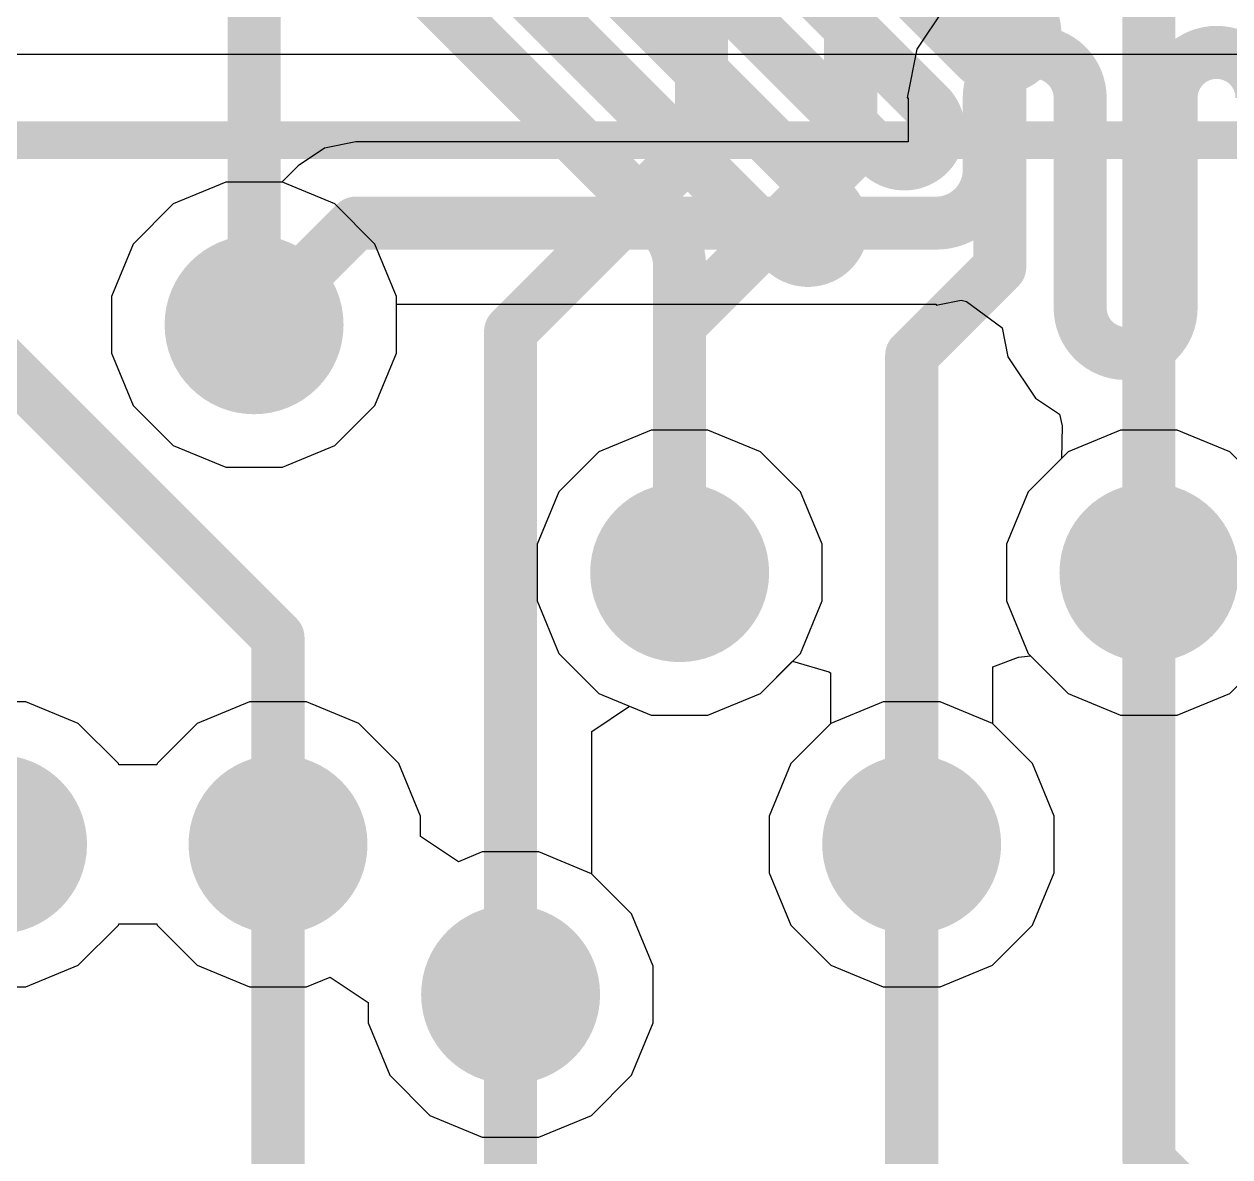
# Model space of a CAD drawing. Header units: inches. Extents: x -3 to 128, y -12 to 41.
# Drawn here: x 74.459 to 78.501, y 27.56 to 31.357 of the extents above; entities that cross this region are included whole.
import ezdxf

# ---------------------------------------------------------------- set-up
doc = ezdxf.new("R2010")
doc.units = ezdxf.units.IN
for name, color, linetype in [('Bottom Layer', 5, 'Continuous'), ('Layer 1', 16, 'Continuous'), ('Layer 2', 76, 'Continuous'), ('Top Layer', 1, 'Continuous'), ('Top Overlay', 2, 'Continuous'), ('Via Holes', 16, 'Continuous')]:
    doc.layers.add(name, color=color, linetype=linetype)

msp = doc.modelspace()

# ---------------------------------------------------------------- hatches: boundary and pattern name
at = {"layer": 'Bottom Layer'}
h = msp.add_hatch(color=5, dxfattribs=at)
edge = h.paths.add_edge_path()
edge.add_arc((75.23003242, 30.34941352), 0.2999994, 0, 360)
h = msp.add_hatch(color=5, dxfattribs=at)
edge = h.paths.add_edge_path()
edge.add_arc((76.65672502, 29.51861762), 0.2999994, 0, 360)
h = msp.add_hatch(color=5, dxfattribs=at)
edge = h.paths.add_edge_path()
edge.add_arc((78.23002641999999, 29.51861762), 0.2999994, 0, 360)
h = msp.add_hatch(color=5, dxfattribs=at)
edge = h.paths.add_edge_path()
edge.add_arc((74.37003922, 28.60768726), 0.2999994, 0, 360)
h = msp.add_hatch(color=5, dxfattribs=at)
edge = h.paths.add_edge_path()
edge.add_arc((75.31029641999999, 28.60768726), 0.2999994, 0, 360)
h = msp.add_hatch(color=5, dxfattribs=at)
edge = h.paths.add_edge_path()
edge.add_arc((77.43452382, 28.60768726), 0.2999994, 0, 360)
h = msp.add_hatch(color=5, dxfattribs=at)
edge = h.paths.add_edge_path()
edge.add_arc((76.09002561999999, 28.10434054), 0.2999994, 0, 360)
at = {"layer": 'Layer 1'}
h = msp.add_hatch(color=16, dxfattribs=at)
edge = h.paths.add_edge_path()
edge.add_arc((75.23003242, 30.34941352), 0.2999994, 0, 360)
h = msp.add_hatch(color=16, dxfattribs=at)
edge = h.paths.add_edge_path()
edge.add_arc((76.65672502, 29.51861762), 0.2999994, 0, 360)
h = msp.add_hatch(color=16, dxfattribs=at)
edge = h.paths.add_edge_path()
edge.add_arc((78.23002641999999, 29.51861762), 0.2999994, 0, 360)
h = msp.add_hatch(color=16, dxfattribs=at)
edge = h.paths.add_edge_path()
edge.add_arc((74.37003922, 28.60768726), 0.2999994, 0, 360)
h = msp.add_hatch(color=16, dxfattribs=at)
edge = h.paths.add_edge_path()
edge.add_arc((75.31029641999999, 28.60768726), 0.2999994, 0, 360)
h = msp.add_hatch(color=16, dxfattribs=at)
edge = h.paths.add_edge_path()
edge.add_arc((77.43452382, 28.60768726), 0.2999994, 0, 360)
h = msp.add_hatch(color=16, dxfattribs=at)
edge = h.paths.add_edge_path()
edge.add_arc((76.09002561999999, 28.10434054), 0.2999994, 0, 360)
at = {"layer": 'Layer 2'}
h = msp.add_hatch(color=76, dxfattribs=at)
edge = h.paths.add_edge_path()
edge.add_arc((75.23003242, 30.34941352), 0.2999994, 0, 360)
h = msp.add_hatch(color=76, dxfattribs=at)
edge = h.paths.add_edge_path()
edge.add_arc((76.65672502, 29.51861762), 0.2999994, 0, 360)
h = msp.add_hatch(color=76, dxfattribs=at)
edge = h.paths.add_edge_path()
edge.add_arc((78.23002641999999, 29.51861762), 0.2999994, 0, 360)
h = msp.add_hatch(color=76, dxfattribs=at)
edge = h.paths.add_edge_path()
edge.add_arc((74.37003922, 28.60768726), 0.2999994, 0, 360)
h = msp.add_hatch(color=76, dxfattribs=at)
edge = h.paths.add_edge_path()
edge.add_arc((75.31029641999999, 28.60768726), 0.2999994, 0, 360)
h = msp.add_hatch(color=76, dxfattribs=at)
edge = h.paths.add_edge_path()
edge.add_arc((77.43452382, 28.60768726), 0.2999994, 0, 360)
h = msp.add_hatch(color=76, dxfattribs=at)
edge = h.paths.add_edge_path()
edge.add_arc((76.09002561999999, 28.10434054), 0.2999994, 0, 360)
at = {"layer": 'Top Layer'}
h = msp.add_hatch(color=1, dxfattribs=at)
edge = h.paths.add_edge_path()
edge.add_arc((75.23003242, 30.34941352), 0.2999994, 0, 360)
h = msp.add_hatch(color=1, dxfattribs=at)
edge = h.paths.add_edge_path()
edge.add_arc((76.65672502, 29.51861762), 0.2999994, 0, 360)
h = msp.add_hatch(color=1, dxfattribs=at)
edge = h.paths.add_edge_path()
edge.add_arc((78.23002641999999, 29.51861762), 0.2999994, 0, 360)
h = msp.add_hatch(color=1, dxfattribs=at)
edge = h.paths.add_edge_path()
edge.add_arc((74.37003922, 28.60768726), 0.2999994, 0, 360)
h = msp.add_hatch(color=1, dxfattribs=at)
edge = h.paths.add_edge_path()
edge.add_arc((75.31029641999999, 28.60768726), 0.2999994, 0, 360)
h = msp.add_hatch(color=1, dxfattribs=at)
edge = h.paths.add_edge_path()
edge.add_arc((77.43452382, 28.60768726), 0.2999994, 0, 360)
h = msp.add_hatch(color=1, dxfattribs=at)
edge = h.paths.add_edge_path()
edge.add_arc((76.09002561999999, 28.10434054), 0.2999994, 0, 360)
at = {"layer": 'Via Holes'}
h = msp.add_hatch(color=7, dxfattribs=at)
edge = h.paths.add_edge_path()
edge.add_arc((75.23003242, 30.34941352), 0.1499997, 0, 360)
h = msp.add_hatch(color=7, dxfattribs=at)
edge = h.paths.add_edge_path()
edge.add_arc((76.65672502, 29.51861762), 0.1499997, 0, 360)
h = msp.add_hatch(color=7, dxfattribs=at)
edge = h.paths.add_edge_path()
edge.add_arc((78.23002641999999, 29.51861762), 0.1499997, 0, 360)
h = msp.add_hatch(color=7, dxfattribs=at)
edge = h.paths.add_edge_path()
edge.add_arc((74.37003922, 28.60768726), 0.1499997, 0, 360)
h = msp.add_hatch(color=7, dxfattribs=at)
edge = h.paths.add_edge_path()
edge.add_arc((75.31029641999999, 28.60768726), 0.1499997, 0, 360)
h = msp.add_hatch(color=7, dxfattribs=at)
edge = h.paths.add_edge_path()
edge.add_arc((77.43452382, 28.60768726), 0.1499997, 0, 360)
h = msp.add_hatch(color=7, dxfattribs=at)
edge = h.paths.add_edge_path()
edge.add_arc((76.09002561999999, 28.10434054), 0.1499997, 0, 360)

# ---------------------------------------------------------------- linework, layer by layer
at = {"layer": 'Bottom Layer'}
for p, q in [((77.54487157999999, 31.41211904), (77.45224286, 31.27348838)), ((77.45224286, 31.27348838), (77.41971562, 31.10996318)), ((77.41971562, 31.10996318), (77.42270266, 31.10996318)), ((77.42270266, 31.10996318), (77.42270266, 30.96201326)), ((75.46664612, 30.9413148), (75.37842683999999, 30.88236902)), ((75.57070738, 30.96201326), (75.46664612, 30.9413148)), ((77.42270266, 30.96201326), (75.57070738, 30.96201326)), ((75.37842683999999, 30.88236902), (75.32327074, 30.82721292)), ((75.13499324, 30.82721292), (74.95938018, 30.7544724)), ((75.32327074, 30.82721292), (75.13499324, 30.82721292)), ((74.95938018, 30.7544724), (74.82497353999999, 30.62006576)), ((74.82497353999999, 30.62006576), (74.75223302, 30.4444527)), ((74.75223302, 30.4444527), (74.75223302, 30.25437434)), ((75.70783182, 30.25437434), (75.70783182, 30.4181637)), ((75.70783182, 30.4181637), (77.51682744, 30.4181637)), ((77.51682744, 30.41468136), (77.60050011999999, 30.43132598)), ((77.51682744, 30.4181637), (77.51682744, 30.41468136)), ((77.60050011999999, 30.43132598), (77.61794483999999, 30.42776744)), ((77.61794483999999, 30.42776744), (77.73735278, 30.33986312)), ((77.73735278, 30.33986312), (77.7377287, 30.33898936)), ((77.7377287, 30.33898936), (77.75704286, 30.24189532)), ((74.75223302, 30.25437434), (74.82497353999999, 30.07876128)), ((75.6350913, 30.07876128), (75.70783182, 30.25437434)), ((77.75704286, 30.24189532), (77.84967157999999, 30.10326466)), ((74.82497353999999, 30.07876128), (74.95938018, 29.94435464)), ((75.50068465999999, 29.94435464), (75.6350913, 30.07876128)), ((77.84967157999999, 30.10326466), (77.93057058, 30.04921092)), ((77.93057058, 30.04921092), (77.93947836, 30.01038194)), ((76.56168584, 29.99641702), (76.38607277999999, 29.9236765)), ((76.7517642, 29.99641702), (76.56168584, 29.99641702)), ((76.92737726, 29.9236765), (76.7517642, 29.99641702)), ((77.93947836, 30.01038194), (77.93692057999999, 29.9012229)), ((74.95938018, 29.94435464), (75.13499324, 29.87161412)), ((75.3250716, 29.87161412), (75.50068465999999, 29.94435464)), ((76.38607277999999, 29.9236765), (76.25166614, 29.78926986)), ((77.0617839, 29.78926986), (76.92737726, 29.9236765)), ((75.13499324, 29.87161412), (75.3250716, 29.87161412)), ((77.93692057999999, 29.9012229), (77.82496753999999, 29.78926986)), ((76.25166614, 29.78926986), (76.17892561999999, 29.6136568)), ((77.13452442, 29.6136568), (77.0617839, 29.78926986)), ((77.82496753999999, 29.78926986), (77.75222701999999, 29.6136568)), ((76.17892561999999, 29.6136568), (76.17892561999999, 29.42357844)), ((77.13452442, 29.42357844), (77.13452442, 29.6136568)), ((77.75222701999999, 29.6136568), (77.75222701999999, 29.42357844)), ((76.17892561999999, 29.42357844), (76.25166614, 29.24796538)), ((77.0617839, 29.24796538), (77.13452442, 29.42357844)), ((77.75222701999999, 29.42357844), (77.82496753999999, 29.24796538)), ((76.25166614, 29.24796538), (76.38607277999999, 29.11355873999999)), ((76.92737726, 29.11355873999999), (77.0617839, 29.24796538)), ((77.82496753999999, 29.24796538), (77.95937418, 29.11355873999999)), ((78.50067865999999, 29.11355873999999), (78.6350853, 29.24796538)), ((76.38607277999999, 29.11355873999999), (76.56168584, 29.04081822)), ((76.7517642, 29.04081822), (76.92737726, 29.11355873999999)), ((77.95937418, 29.11355873999999), (78.13498723999999, 29.04081822)), ((78.3250656, 29.04081822), (78.50067865999999, 29.11355873999999)), ((74.4650784, 29.08548666), (74.27500004, 29.08548666)), ((74.64069146, 29.01274614), (74.4650784, 29.08548666)), ((75.21525724, 29.08548666), (75.03964418, 29.01274614)), ((75.40533559999999, 29.08548666), (75.21525724, 29.08548666)), ((75.58094866, 29.01274614), (75.40533559999999, 29.08548666)), ((77.33948464, 29.08548666), (77.16387158, 29.01274614)), ((77.529563, 29.08548666), (77.33948464, 29.08548666)), ((77.70517606, 29.01274614), (77.529563, 29.08548666)), ((76.56168584, 29.04081822), (76.7517642, 29.04081822)), ((78.13498723999999, 29.04081822), (78.3250656, 29.04081822)), ((74.7750981, 28.8783395), (74.64069146, 29.01274614)), ((75.03964418, 29.01274614), (74.90523754, 28.8783395)), ((75.7153553, 28.8783395), (75.58094866, 29.01274614)), ((77.16387158, 29.01274614), (77.02946494, 28.8783395)), ((77.8395827, 28.8783395), (77.70517606, 29.01274614)), ((74.77666782, 28.87455236), (74.7750981, 28.8783395)), ((74.90366782, 28.87455236), (74.77666782, 28.87455236)), ((74.90523754, 28.8783395), (74.90366782, 28.87455236)), ((75.78809582, 28.70272644), (75.7153553, 28.8783395)), ((77.02946494, 28.8783395), (76.95672442, 28.70272644)), ((77.91232321999999, 28.70272644), (77.8395827, 28.8783395)), ((75.78809582, 28.63391022), (75.78809582, 28.70272644)), ((76.95672442, 28.70272644), (76.95672442, 28.51264808)), ((77.91232321999999, 28.51264808), (77.91232321999999, 28.70272644)), ((75.91509836, 28.54904882), (75.78809582, 28.63391022)), ((75.99498643999999, 28.58213994), (75.91509836, 28.54904882)), ((76.18506479999999, 28.58213994), (75.99498643999999, 28.58213994)), ((76.36067786, 28.50939942), (76.18506479999999, 28.58213994)), ((76.49508449999999, 28.37499278), (76.36067786, 28.50939942)), ((76.95672442, 28.51264808), (77.02946494, 28.33703502)), ((77.8395827, 28.33703502), (77.91232321999999, 28.51264808)), ((74.64069146, 28.20262838), (74.7750981, 28.33703502)), ((74.7750981, 28.33703502), (74.77666782, 28.34082216)), ((74.77666782, 28.34082216), (74.90366782, 28.34082216)), ((74.90366782, 28.34082216), (74.90523754, 28.33703502)), ((74.90523754, 28.33703502), (75.03964418, 28.20262838)), ((76.56782501999999, 28.19937972), (76.49508449999999, 28.37499278)), ((77.02946494, 28.33703502), (77.16387158, 28.20262838)), ((77.70517606, 28.20262838), (77.8395827, 28.33703502)), ((74.4650784, 28.12988786), (74.64069146, 28.20262838)), ((75.03964418, 28.20262838), (75.21525724, 28.12988786)), ((76.56782501999999, 28.00930136), (76.56782501999999, 28.19937972)), ((77.16387158, 28.20262838), (77.33948464, 28.12988786)), ((77.529563, 28.12988786), (77.70517606, 28.20262838)), ((75.40533559999999, 28.12988786), (75.48522367999999, 28.16297898)), ((75.48522367999999, 28.16297898), (75.61222622, 28.07811758)), ((74.27500004, 28.12988786), (74.4650784, 28.12988786)), ((75.21525724, 28.12988786), (75.40533559999999, 28.12988786)), ((77.33948464, 28.12988786), (77.529563, 28.12988786)), ((75.61222622, 28.07811758), (75.61222622, 28.00930136)), ((75.61222622, 28.00930136), (75.68496674000001, 27.8336883)), ((76.49508449999999, 27.8336883), (76.56782501999999, 28.00930136)), ((75.68496674000001, 27.8336883), (75.81937337999999, 27.69928166)), ((76.36067786, 27.69928166), (76.49508449999999, 27.8336883)), ((75.81937337999999, 27.69928166), (75.99498643999999, 27.62654114)), ((76.18506479999999, 27.62654114), (76.36067786, 27.69928166)), ((75.99498643999999, 27.62654114), (76.18506479999999, 27.62654114))]:
    msp.add_line(p, q, dxfattribs=at)
for points in [[(77.69462743999999, 31.10996318, 0.1778, 0.1778, -0.9999999999999999), (77.99942743999999, 31.10996318, 0.1778, 0.1778, 0)], [(78.30422743999999, 31.10996318, 0.1778, 0.1778, -0.9999999999999999), (78.60902743999999, 31.10996318, 0.1778, 0.1778, 0)], [(77.69462743999999, 30.86788848, 0.1778, 0.1778, 0), (77.69462743999999, 31.10996318, 0.1778, 0.1778, 0)], [(77.99942743999999, 30.40542052, 0.1778, 0.1778, 0), (77.99942743999999, 31.10996318, 0.1778, 0.1778, 0)], [(78.30422743999999, 30.40542052, 0.1778, 0.1778, 0), (78.30422743999999, 31.10996318, 0.1778, 0.1778, 0)], [(77.69462743999999, 30.86788848, 0.1778, 0.1778, -0.4142135623730951), (77.51682744, 30.69008848, 0.1778, 0.1778, 0)], [(75.23003242, 30.34941352, 0.1778, 0.1778, 0), (75.57070738, 30.69008848, 0.1778, 0.1778, 0)], [(75.57070738, 30.69008848, 0.1778, 0.1778, 0), (77.42791473999999, 30.69008848, 0.1778, 0.1778, 0)], [(77.42791473999999, 30.69008848, 0.1778, 0.1778, 0), (77.51682744, 30.69008848, 0.1778, 0.1778, 0)], [(78.30422743999999, 30.40542052, 0.1778, 0.1778, -0.9999999999999999), (77.99942743999999, 30.40542052, 0.1778, 0.1778, 0)]]:
    msp.add_lwpolyline(points, format="xyseb", dxfattribs=at)
for points in [[(77.65017744, 31.10996318, 0.08889999999999999, 0.08889999999999999, 1), (77.73907743999999, 31.10996318, 0.08889999999999999, 0.08889999999999999, 1)], [(77.65017744, 31.10996318, 0.08889999999999999, 0.08889999999999999, 1), (77.73907743999999, 31.10996318, 0.08889999999999999, 0.08889999999999999, 1)], [(77.95497744, 31.10996318, 0.08889999999999999, 0.08889999999999999, 1), (78.04387743999999, 31.10996318, 0.08889999999999999, 0.08889999999999999, 1)], [(77.95497744, 31.10996318, 0.08889999999999999, 0.08889999999999999, 1), (78.04387743999999, 31.10996318, 0.08889999999999999, 0.08889999999999999, 1)], [(78.25977744, 31.10996318, 0.08889999999999999, 0.08889999999999999, 1), (78.34867743999999, 31.10996318, 0.08889999999999999, 0.08889999999999999, 1)], [(78.25977744, 31.10996318, 0.08889999999999999, 0.08889999999999999, 1), (78.34867743999999, 31.10996318, 0.08889999999999999, 0.08889999999999999, 1)], [(77.65017744, 30.86788848, 0.08889999999999999, 0.08889999999999999, 1), (77.73907743999999, 30.86788848, 0.08889999999999999, 0.08889999999999999, 1)], [(77.65017744, 30.86788848, 0.08889999999999999, 0.08889999999999999, 1), (77.73907743999999, 30.86788848, 0.08889999999999999, 0.08889999999999999, 1)], [(75.52625738, 30.69008848, 0.08889999999999999, 0.08889999999999999, 1), (75.61515738, 30.69008848, 0.08889999999999999, 0.08889999999999999, 1)], [(75.52625738, 30.69008848, 0.08889999999999999, 0.08889999999999999, 1), (75.61515738, 30.69008848, 0.08889999999999999, 0.08889999999999999, 1)], [(77.38346474, 30.69008848, 0.08889999999999999, 0.08889999999999999, 1), (77.47236473999999, 30.69008848, 0.08889999999999999, 0.08889999999999999, 1)], [(77.38346474, 30.69008848, 0.08889999999999999, 0.08889999999999999, 1), (77.47236473999999, 30.69008848, 0.08889999999999999, 0.08889999999999999, 1)], [(77.47237743999999, 30.69008848, 0.08889999999999999, 0.08889999999999999, 1), (77.56127744, 30.69008848, 0.08889999999999999, 0.08889999999999999, 1)], [(77.47237743999999, 30.69008848, 0.08889999999999999, 0.08889999999999999, 1), (77.56127744, 30.69008848, 0.08889999999999999, 0.08889999999999999, 1)], [(77.95497744, 30.40542052, 0.08889999999999999, 0.08889999999999999, 1), (78.04387743999999, 30.40542052, 0.08889999999999999, 0.08889999999999999, 1)], [(77.95497744, 30.40542052, 0.08889999999999999, 0.08889999999999999, 1), (78.04387743999999, 30.40542052, 0.08889999999999999, 0.08889999999999999, 1)], [(78.25977744, 30.40542052, 0.08889999999999999, 0.08889999999999999, 1), (78.34867743999999, 30.40542052, 0.08889999999999999, 0.08889999999999999, 1)], [(78.25977744, 30.40542052, 0.08889999999999999, 0.08889999999999999, 1), (78.34867743999999, 30.40542052, 0.08889999999999999, 0.08889999999999999, 1)], [(75.18558242, 30.34941352, 0.08889999999999999, 0.08889999999999999, 1), (75.27448242, 30.34941352, 0.08889999999999999, 0.08889999999999999, 1)]]:
    msp.add_lwpolyline(points, format="xyseb", close=True, dxfattribs=at)
at = {"layer": 'Layer 1'}
for points in [[(76.78629803999999, 32.4348348, 0.1778, 0.1778, 0), (77.81428176, 31.40685108, 0.1778, 0.1778, 0)], [(76.62465243999999, 32.2731892, 0.1778, 0.1778, 0), (77.65263616, 31.24520548, 0.1778, 0.1778, 0)], [(76.46300938, 32.11154613999999, 0.1778, 0.1778, 0), (77.4909931, 31.08356242, 0.1778, 0.1778, 0)], [(76.30136378, 31.94990054, 0.1778, 0.1778, 0), (77.3293475, 30.92191682, 0.1778, 0.1778, 0)], [(76.13972072, 31.78825494, 0.1778, 0.1778, 0), (77.16770444, 30.76027122, 0.1778, 0.1778, 0)], [(75.97807766, 31.62661188, 0.1778, 0.1778, 0), (77.00606137999999, 30.59862816, 0.1778, 0.1778, 0)], [(75.81643206, 31.46496628, 0.1778, 0.1778, 0), (76.59998142, 30.68141438, 0.1778, 0.1778, 0)], [(77.81427921999999, 31.40684854, 0.1778, 0.1778, 0), (77.81428176, 31.40685108, 0.1778, 0.1778, 0)], [(77.81428176, 31.40685108, 0.1778, 0.1778, -0.4142135623730951), (77.81428176, 31.24520548, 0.1778, 0.1778, 0)], [(77.65263361999999, 31.24520294, 0.1778, 0.1778, 0), (77.65263616, 31.24520548, 0.1778, 0.1778, 0)], [(77.81428176, 31.24520548, 0.1778, 0.1778, -0.414222767092514), (77.65263361999999, 31.24520294, 0.1778, 0.1778, 0)], [(77.49099056, 31.08355988, 0.1778, 0.1778, 0), (77.4909931, 31.08356242, 0.1778, 0.1778, 0)], [(77.4909931, 31.08356242, 0.1778, 0.1778, -0.4142135623730951), (77.4909931, 30.92191682, 0.1778, 0.1778, 0)], [(77.32934496, 30.92191428, 0.1778, 0.1778, 0), (77.3293475, 30.92191682, 0.1778, 0.1778, 0)], [(77.4909931, 30.92191682, 0.1778, 0.1778, -0.414222767092514), (77.32934496, 30.92191428, 0.1778, 0.1778, 0)], [(77.1677019, 30.76026868, 0.1778, 0.1778, 0), (77.16770444, 30.76027122, 0.1778, 0.1778, 0)], [(77.16770444, 30.76027122, 0.1778, 0.1778, -0.4142135623730951), (77.16770444, 30.59862562, 0.1778, 0.1778, 0)], [(76.59998395999999, 30.68141438, 0.1778, 0.1778, -0.1981445562472524), (76.65672502, 30.54385306, 0.1778, 0.1778, 0)], [(77.00605884, 30.59862562, 0.1778, 0.1778, 0), (77.00606137999999, 30.59862816, 0.1778, 0.1778, 0)], [(77.16770697999999, 30.59862816, 0.1778, 0.1778, -0.414222767092514), (77.00605884, 30.59862562, 0.1778, 0.1778, 0)], [(77.16770444, 30.59862562, 0.1778, 0.1778, 0), (77.16770697999999, 30.59862816, 0.1778, 0.1778, 0)], [(76.65672502, 30.4181129, 0.1778, 0.1778, 0), (76.65672502, 30.54385306, 0.1778, 0.1778, 0)], [(76.65672502, 29.51861762, 0.1778, 0.1778, 0), (76.65672502, 30.4181129, 0.1778, 0.1778, 0)], [(78.23002641999999, 27.54681308, 0.1778, 0.1778, 0), (78.23002641999999, 29.51861762, 0.1778, 0.1778, 0)], [(75.31029641999999, 25.38076458, 0.1778, 0.1778, 0), (75.31029641999999, 28.60768726, 0.1778, 0.1778, 0)], [(77.43452382, 26.61511314, 0.1778, 0.1778, 0), (77.43452382, 28.60768726, 0.1778, 0.1778, 0)], [(76.09002561999999, 25.89065434, 0.1778, 0.1778, 0), (76.09002561999999, 28.10434054, 0.1778, 0.1778, 0)], [(78.23002641999999, 27.54681308, 0.1778, 0.1778, 0), (78.7440386, 27.0328009, 0.1778, 0.1778, 0)]]:
    msp.add_lwpolyline(points, format="xyseb", dxfattribs=at)
for points in [[(77.76982921999999, 31.40684854, 0.08889999999999999, 0.08889999999999999, 1), (77.85872922, 31.40684854, 0.08889999999999999, 0.08889999999999999, 1)], [(77.76983176, 31.40685108, 0.08889999999999999, 0.08889999999999999, 1), (77.85873176, 31.40685108, 0.08889999999999999, 0.08889999999999999, 1)], [(77.76983176, 31.40685108, 0.08889999999999999, 0.08889999999999999, 1), (77.85873176, 31.40685108, 0.08889999999999999, 0.08889999999999999, 1)], [(77.76983176, 31.40685108, 0.08889999999999999, 0.08889999999999999, 1), (77.85873176, 31.40685108, 0.08889999999999999, 0.08889999999999999, 1)], [(77.60818361999999, 31.24520294, 0.08889999999999999, 0.08889999999999999, 1), (77.69708362, 31.24520294, 0.08889999999999999, 0.08889999999999999, 1)], [(77.60818361999999, 31.24520294, 0.08889999999999999, 0.08889999999999999, 1), (77.69708362, 31.24520294, 0.08889999999999999, 0.08889999999999999, 1)], [(77.60818616, 31.24520548, 0.08889999999999999, 0.08889999999999999, 1), (77.69708616, 31.24520548, 0.08889999999999999, 0.08889999999999999, 1)], [(77.60818616, 31.24520548, 0.08889999999999999, 0.08889999999999999, 1), (77.69708616, 31.24520548, 0.08889999999999999, 0.08889999999999999, 1)], [(77.76983176, 31.24520548, 0.08889999999999999, 0.08889999999999999, 1), (77.85873176, 31.24520548, 0.08889999999999999, 0.08889999999999999, 1)], [(77.76983176, 31.24520548, 0.08889999999999999, 0.08889999999999999, 1), (77.85873176, 31.24520548, 0.08889999999999999, 0.08889999999999999, 1)], [(77.44654056, 31.08355988, 0.08889999999999999, 0.08889999999999999, 1), (77.53544056, 31.08355988, 0.08889999999999999, 0.08889999999999999, 1)], [(77.4465431, 31.08356242, 0.08889999999999999, 0.08889999999999999, 1), (77.5354431, 31.08356242, 0.08889999999999999, 0.08889999999999999, 1)], [(77.4465431, 31.08356242, 0.08889999999999999, 0.08889999999999999, 1), (77.5354431, 31.08356242, 0.08889999999999999, 0.08889999999999999, 1)], [(77.4465431, 31.08356242, 0.08889999999999999, 0.08889999999999999, 1), (77.5354431, 31.08356242, 0.08889999999999999, 0.08889999999999999, 1)], [(77.28489496, 30.92191428, 0.08889999999999999, 0.08889999999999999, 1), (77.37379496, 30.92191428, 0.08889999999999999, 0.08889999999999999, 1)], [(77.28489496, 30.92191428, 0.08889999999999999, 0.08889999999999999, 1), (77.37379496, 30.92191428, 0.08889999999999999, 0.08889999999999999, 1)], [(77.2848975, 30.92191682, 0.08889999999999999, 0.08889999999999999, 1), (77.3737975, 30.92191682, 0.08889999999999999, 0.08889999999999999, 1)], [(77.2848975, 30.92191682, 0.08889999999999999, 0.08889999999999999, 1), (77.3737975, 30.92191682, 0.08889999999999999, 0.08889999999999999, 1)], [(77.4465431, 30.92191682, 0.08889999999999999, 0.08889999999999999, 1), (77.5354431, 30.92191682, 0.08889999999999999, 0.08889999999999999, 1)], [(77.4465431, 30.92191682, 0.08889999999999999, 0.08889999999999999, 1), (77.5354431, 30.92191682, 0.08889999999999999, 0.08889999999999999, 1)], [(77.1232519, 30.76026868, 0.08889999999999999, 0.08889999999999999, 1), (77.2121519, 30.76026868, 0.08889999999999999, 0.08889999999999999, 1)], [(77.12325444, 30.76027122, 0.08889999999999999, 0.08889999999999999, 1), (77.21215443999999, 30.76027122, 0.08889999999999999, 0.08889999999999999, 1)], [(77.12325444, 30.76027122, 0.08889999999999999, 0.08889999999999999, 1), (77.21215443999999, 30.76027122, 0.08889999999999999, 0.08889999999999999, 1)], [(77.12325444, 30.76027122, 0.08889999999999999, 0.08889999999999999, 1), (77.21215443999999, 30.76027122, 0.08889999999999999, 0.08889999999999999, 1)], [(76.55553142, 30.68141438, 0.08889999999999999, 0.08889999999999999, 1), (76.64443142, 30.68141438, 0.08889999999999999, 0.08889999999999999, 1)], [(76.55553395999999, 30.68141438, 0.08889999999999999, 0.08889999999999999, 1), (76.64443395999999, 30.68141438, 0.08889999999999999, 0.08889999999999999, 1)], [(76.96160884, 30.59862562, 0.08889999999999999, 0.08889999999999999, 1), (77.05050883999999, 30.59862562, 0.08889999999999999, 0.08889999999999999, 1)], [(76.96160884, 30.59862562, 0.08889999999999999, 0.08889999999999999, 1), (77.05050883999999, 30.59862562, 0.08889999999999999, 0.08889999999999999, 1)], [(76.96161138, 30.59862816, 0.08889999999999999, 0.08889999999999999, 1), (77.05051137999999, 30.59862816, 0.08889999999999999, 0.08889999999999999, 1)], [(76.96161138, 30.59862816, 0.08889999999999999, 0.08889999999999999, 1), (77.05051137999999, 30.59862816, 0.08889999999999999, 0.08889999999999999, 1)], [(77.12325444, 30.59862562, 0.08889999999999999, 0.08889999999999999, 1), (77.21215443999999, 30.59862562, 0.08889999999999999, 0.08889999999999999, 1)], [(77.12325444, 30.59862562, 0.08889999999999999, 0.08889999999999999, 1), (77.21215443999999, 30.59862562, 0.08889999999999999, 0.08889999999999999, 1)], [(77.12325698, 30.59862816, 0.08889999999999999, 0.08889999999999999, 1), (77.21215697999999, 30.59862816, 0.08889999999999999, 0.08889999999999999, 1)], [(77.12325698, 30.59862816, 0.08889999999999999, 0.08889999999999999, 1), (77.21215697999999, 30.59862816, 0.08889999999999999, 0.08889999999999999, 1)], [(76.61227502, 30.54385306, 0.08889999999999999, 0.08889999999999999, 1), (76.70117502, 30.54385306, 0.08889999999999999, 0.08889999999999999, 1)], [(76.61227502, 30.54385306, 0.08889999999999999, 0.08889999999999999, 1), (76.70117502, 30.54385306, 0.08889999999999999, 0.08889999999999999, 1)], [(76.61227502, 30.4181129, 0.08889999999999999, 0.08889999999999999, 1), (76.70117502, 30.4181129, 0.08889999999999999, 0.08889999999999999, 1)], [(76.61227502, 30.4181129, 0.08889999999999999, 0.08889999999999999, 1), (76.70117502, 30.4181129, 0.08889999999999999, 0.08889999999999999, 1)], [(76.61227502, 29.51861762, 0.08889999999999999, 0.08889999999999999, 1), (76.70117502, 29.51861762, 0.08889999999999999, 0.08889999999999999, 1)], [(78.18557641999999, 29.51861762, 0.08889999999999999, 0.08889999999999999, 1), (78.27447642, 29.51861762, 0.08889999999999999, 0.08889999999999999, 1)], [(75.26584641999999, 28.60768726, 0.08889999999999999, 0.08889999999999999, 1), (75.35474642, 28.60768726, 0.08889999999999999, 0.08889999999999999, 1)], [(77.39007382, 28.60768726, 0.08889999999999999, 0.08889999999999999, 1), (77.47897382, 28.60768726, 0.08889999999999999, 0.08889999999999999, 1)], [(76.04557562, 28.10434054, 0.08889999999999999, 0.08889999999999999, 1), (76.13447561999999, 28.10434054, 0.08889999999999999, 0.08889999999999999, 1)], [(78.18557641999999, 27.54681308, 0.08889999999999999, 0.08889999999999999, 1), (78.27447642, 27.54681308, 0.08889999999999999, 0.08889999999999999, 1)], [(78.18557641999999, 27.54681308, 0.08889999999999999, 0.08889999999999999, 1), (78.27447642, 27.54681308, 0.08889999999999999, 0.08889999999999999, 1)]]:
    msp.add_lwpolyline(points, format="xyseb", close=True, dxfattribs=at)
at = {"layer": 'Layer 2'}
for p, q in [((70.79269305999999, 31.2560208), (85.90676747999998, 31.2560208)), ((75.13499324, 30.82721292), (74.95938018, 30.7544724)), ((75.3250716, 30.82721292), (75.13499324, 30.82721292)), ((75.50068465999999, 30.7544724), (75.3250716, 30.82721292)), ((74.95938018, 30.7544724), (74.82497353999999, 30.62006576)), ((75.6350913, 30.62006576), (75.50068465999999, 30.7544724)), ((74.82497353999999, 30.62006576), (74.75223302, 30.4444527)), ((75.70783182, 30.4444527), (75.6350913, 30.62006576)), ((74.75223302, 30.4444527), (74.75223302, 30.25437434)), ((75.70783182, 30.25437434), (75.70783182, 30.4444527)), ((74.75223302, 30.25437434), (74.82497353999999, 30.07876128)), ((75.6350913, 30.07876128), (75.70783182, 30.25437434)), ((74.82497353999999, 30.07876128), (74.95938018, 29.94435464)), ((75.50068465999999, 29.94435464), (75.6350913, 30.07876128)), ((76.56168584, 29.99641702), (76.38607277999999, 29.9236765)), ((76.7517642, 29.99641702), (76.56168584, 29.99641702)), ((76.92737726, 29.9236765), (76.7517642, 29.99641702)), ((78.13498723999999, 29.99641702), (77.95937418, 29.9236765)), ((78.3250656, 29.99641702), (78.13498723999999, 29.99641702)), ((78.50067865999999, 29.9236765), (78.3250656, 29.99641702)), ((74.95938018, 29.94435464), (75.13499324, 29.87161412)), ((75.3250716, 29.87161412), (75.50068465999999, 29.94435464)), ((76.38607277999999, 29.9236765), (76.25166614, 29.78926986)), ((77.0617839, 29.78926986), (76.92737726, 29.9236765)), ((77.95937418, 29.9236765), (77.82496753999999, 29.78926986)), ((78.6350853, 29.78926986), (78.50067865999999, 29.9236765)), ((75.13499324, 29.87161412), (75.3250716, 29.87161412)), ((76.25166614, 29.78926986), (76.17892561999999, 29.6136568)), ((77.13452442, 29.6136568), (77.0617839, 29.78926986)), ((77.82496753999999, 29.78926986), (77.75222701999999, 29.6136568)), ((76.17892561999999, 29.6136568), (76.17892561999999, 29.42357844)), ((77.13452442, 29.42357844), (77.13452442, 29.6136568)), ((77.75222701999999, 29.6136568), (77.75222701999999, 29.42357844)), ((76.17892561999999, 29.42357844), (76.25166614, 29.24796538)), ((77.0617839, 29.24796538), (77.13452442, 29.42357844)), ((77.75222701999999, 29.42357844), (77.82496753999999, 29.24796538)), ((76.25166614, 29.24796538), (76.38607277999999, 29.11355873999999)), ((76.92737726, 29.11355873999999), (77.0617839, 29.24796538)), ((77.82496753999999, 29.24796538), (77.95937418, 29.11355873999999)), ((78.50067865999999, 29.11355873999999), (78.6350853, 29.24796538)), ((76.38607277999999, 29.11355873999999), (76.56168584, 29.04081822)), ((76.7517642, 29.04081822), (76.92737726, 29.11355873999999)), ((77.95937418, 29.11355873999999), (78.13498723999999, 29.04081822)), ((78.3250656, 29.04081822), (78.50067865999999, 29.11355873999999)), ((74.4650784, 29.08548666), (74.27500004, 29.08548666)), ((74.64069146, 29.01274614), (74.4650784, 29.08548666)), ((75.21525724, 29.08548666), (75.03964418, 29.01274614)), ((75.40533559999999, 29.08548666), (75.21525724, 29.08548666)), ((75.58094866, 29.01274614), (75.40533559999999, 29.08548666)), ((77.33948464, 29.08548666), (77.16387158, 29.01274614)), ((77.529563, 29.08548666), (77.33948464, 29.08548666)), ((77.70517606, 29.01274614), (77.529563, 29.08548666)), ((76.56168584, 29.04081822), (76.7517642, 29.04081822)), ((78.13498723999999, 29.04081822), (78.3250656, 29.04081822)), ((74.7750981, 28.8783395), (74.64069146, 29.01274614)), ((75.03964418, 29.01274614), (74.90523754, 28.8783395)), ((75.7153553, 28.8783395), (75.58094866, 29.01274614)), ((77.16387158, 29.01274614), (77.02946494, 28.8783395)), ((77.8395827, 28.8783395), (77.70517606, 29.01274614)), ((74.77666782, 28.87455236), (74.7750981, 28.8783395)), ((74.90366782, 28.87455236), (74.77666782, 28.87455236)), ((74.90523754, 28.8783395), (74.90366782, 28.87455236)), ((75.78809582, 28.70272644), (75.7153553, 28.8783395)), ((77.02946494, 28.8783395), (76.95672442, 28.70272644)), ((77.91232321999999, 28.70272644), (77.8395827, 28.8783395)), ((75.78809582, 28.63391022), (75.78809582, 28.70272644)), ((76.95672442, 28.70272644), (76.95672442, 28.51264808)), ((77.91232321999999, 28.51264808), (77.91232321999999, 28.70272644)), ((75.91509836, 28.54904882), (75.78809582, 28.63391022)), ((75.99498643999999, 28.58213994), (75.91509836, 28.54904882)), ((76.18506479999999, 28.58213994), (75.99498643999999, 28.58213994)), ((76.36067786, 28.50939942), (76.18506479999999, 28.58213994)), ((76.49508449999999, 28.37499278), (76.36067786, 28.50939942)), ((76.95672442, 28.51264808), (77.02946494, 28.33703502)), ((77.8395827, 28.33703502), (77.91232321999999, 28.51264808)), ((74.64069146, 28.20262838), (74.7750981, 28.33703502)), ((74.7750981, 28.33703502), (74.77666782, 28.34082216)), ((74.77666782, 28.34082216), (74.90366782, 28.34082216)), ((74.90366782, 28.34082216), (74.90523754, 28.33703502)), ((74.90523754, 28.33703502), (75.03964418, 28.20262838)), ((76.56782501999999, 28.19937972), (76.49508449999999, 28.37499278)), ((77.02946494, 28.33703502), (77.16387158, 28.20262838)), ((77.70517606, 28.20262838), (77.8395827, 28.33703502)), ((74.4650784, 28.12988786), (74.64069146, 28.20262838)), ((75.03964418, 28.20262838), (75.21525724, 28.12988786)), ((76.56782501999999, 28.00930136), (76.56782501999999, 28.19937972)), ((77.16387158, 28.20262838), (77.33948464, 28.12988786)), ((77.529563, 28.12988786), (77.70517606, 28.20262838)), ((75.40533559999999, 28.12988786), (75.48522367999999, 28.16297898)), ((75.48522367999999, 28.16297898), (75.61222622, 28.07811758)), ((74.27500004, 28.12988786), (74.4650784, 28.12988786)), ((75.21525724, 28.12988786), (75.40533559999999, 28.12988786)), ((77.33948464, 28.12988786), (77.529563, 28.12988786)), ((75.61222622, 28.07811758), (75.61222622, 28.00930136)), ((75.61222622, 28.00930136), (75.68496674000001, 27.8336883)), ((76.49508449999999, 27.8336883), (76.56782501999999, 28.00930136)), ((75.68496674000001, 27.8336883), (75.81937337999999, 27.69928166)), ((76.36067786, 27.69928166), (76.49508449999999, 27.8336883)), ((75.81937337999999, 27.69928166), (75.99498643999999, 27.62654114)), ((76.18506479999999, 27.62654114), (76.36067786, 27.69928166)), ((75.99498643999999, 27.62654114), (76.18506479999999, 27.62654114))]:
    msp.add_line(p, q, dxfattribs=at)
at = {"layer": 'Top Layer'}
for p, q in [((77.70644859999999, 29.2022276), (77.79312356, 29.23567431999999)), ((77.79312356, 29.23567431999999), (77.8334486, 29.23948432)), ((77.8334486, 29.23948432), (77.95937418, 29.11355873999999)), ((78.50067865999999, 29.11355873999999), (78.6350853, 29.24796538)), ((76.92737726, 29.11355873999999), (77.03559904, 29.22178052)), ((77.03559904, 29.22178052), (77.15722948, 29.18631449999999)), ((77.15722948, 29.18631449999999), (77.16259903999999, 29.18284486)), ((77.70644859999999, 29.0114736), (77.70644859999999, 29.2022276)), ((77.16259903999999, 29.18284486), (77.16259903999999, 29.0114736)), ((76.7517642, 29.04081822), (76.92737726, 29.11355873999999)), ((77.95937418, 29.11355873999999), (78.13498723999999, 29.04081822)), ((78.3250656, 29.04081822), (78.50067865999999, 29.11355873999999)), ((76.3619504, 28.9860863), (76.48895294, 29.07094516)), ((76.48895294, 29.07094516), (76.56168584, 29.04081822)), ((76.56168584, 29.04081822), (76.7517642, 29.04081822)), ((78.13498723999999, 29.04081822), (78.3250656, 29.04081822)), ((76.3619504, 28.50812688), (76.3619504, 28.9860863)), ((77.16259903999999, 29.0114736), (77.02946494, 28.8783395)), ((77.8395827, 28.8783395), (77.70644859999999, 29.0114736)), ((77.02946494, 28.8783395), (76.95672442, 28.70272644)), ((77.91232321999999, 28.70272644), (77.8395827, 28.8783395)), ((76.95672442, 28.70272644), (76.95672442, 28.51264808)), ((77.91232321999999, 28.51264808), (77.91232321999999, 28.70272644)), ((76.49508449999999, 28.37499278), (76.3619504, 28.50812688)), ((76.95672442, 28.51264808), (77.02946494, 28.33703502)), ((77.8395827, 28.33703502), (77.91232321999999, 28.51264808)), ((74.64069146, 28.20262838), (74.7750981, 28.33703502)), ((74.7750981, 28.33703502), (74.77666782, 28.34082216)), ((74.77666782, 28.34082216), (74.90366782, 28.34082216)), ((74.90366782, 28.34082216), (74.90523754, 28.33703502)), ((74.90523754, 28.33703502), (75.03964418, 28.20262838)), ((76.56782501999999, 28.19937972), (76.49508449999999, 28.37499278)), ((77.02946494, 28.33703502), (77.16387158, 28.20262838)), ((77.70517606, 28.20262838), (77.8395827, 28.33703502)), ((74.4650784, 28.12988786), (74.64069146, 28.20262838)), ((75.03964418, 28.20262838), (75.21525724, 28.12988786)), ((76.56782501999999, 28.00930136), (76.56782501999999, 28.19937972)), ((77.16387158, 28.20262838), (77.33948464, 28.12988786)), ((77.529563, 28.12988786), (77.70517606, 28.20262838)), ((75.40533559999999, 28.12988786), (75.48522367999999, 28.16297898)), ((75.48522367999999, 28.16297898), (75.61222622, 28.07811758)), ((74.27500004, 28.12988786), (74.4650784, 28.12988786)), ((75.21525724, 28.12988786), (75.40533559999999, 28.12988786)), ((77.33948464, 28.12988786), (77.529563, 28.12988786)), ((75.61222622, 28.07811758), (75.61222622, 28.00930136)), ((75.61222622, 28.00930136), (75.68496674000001, 27.8336883)), ((76.49508449999999, 27.8336883), (76.56782501999999, 28.00930136)), ((75.68496674000001, 27.8336883), (75.81937337999999, 27.69928166)), ((76.36067786, 27.69928166), (76.49508449999999, 27.8336883)), ((75.81937337999999, 27.69928166), (75.99498643999999, 27.62654114)), ((76.18506479999999, 27.62654114), (76.36067786, 27.69928166)), ((75.99498643999999, 27.62654114), (76.18506479999999, 27.62654114))]:
    msp.add_line(p, q, dxfattribs=at)
for points in [[(75.23003242, 30.34941352, 0.1778, 0.1778, 0), (75.23003242, 32.3678677, 0.1778, 0.1778, 0)], [(76.73015642, 30.9679721, 0.1778, 0.1778, 0), (76.73015642, 32.3678677, 0.1778, 0.1778, 0)], [(77.23002842, 30.92271692, 0.1778, 0.1778, 0), (77.23002842, 32.36787024, 0.1778, 0.1778, 0)], [(77.72990041999999, 30.54248908, 0.1778, 0.1778, 0), (77.72990041999999, 32.36787024, 0.1778, 0.1778, 0)], [(78.23002896, 29.51861762, 0.1778, 0.1778, 0), (78.23002896, 32.36787024, 0.1778, 0.1778, 0)], [(73.23003641999999, 31.3816238, 0.1778, 0.1778, 0), (75.31029641999999, 29.3013638, 0.1778, 0.1778, 0)], [(76.09002561999999, 30.3278413, 0.1778, 0.1778, 0), (76.73015642, 30.9679721, 0.1778, 0.1778, 0)], [(76.65672502, 30.34941352, 0.1778, 0.1778, 0), (77.23002842, 30.92271692, 0.1778, 0.1778, 0)], [(77.43452382, 30.24711248, 0.1778, 0.1778, 0), (77.72990041999999, 30.54248908, 0.1778, 0.1778, 0)], [(76.65672502, 29.51861762, 0.1778, 0.1778, 0), (76.65672502, 30.34941352, 0.1778, 0.1778, 0)], [(76.09002561999999, 28.10434054, 0.1778, 0.1778, 0), (76.09002561999999, 30.3278413, 0.1778, 0.1778, 0)], [(77.43452382, 28.60768726, 0.1778, 0.1778, 0), (77.43452382, 30.24711248, 0.1778, 0.1778, 0)], [(75.31029641999999, 28.60768726, 0.1778, 0.1778, 0), (75.31029641999999, 29.3013638, 0.1778, 0.1778, 0)]]:
    msp.add_lwpolyline(points, format="xyseb", dxfattribs=at)
for points in [[(76.68570641999999, 30.9679721, 0.08889999999999999, 0.08889999999999999, 1), (76.77460642, 30.9679721, 0.08889999999999999, 0.08889999999999999, 1)], [(76.68570641999999, 30.9679721, 0.08889999999999999, 0.08889999999999999, 1), (76.77460642, 30.9679721, 0.08889999999999999, 0.08889999999999999, 1)], [(77.18557842, 30.92271692, 0.08889999999999999, 0.08889999999999999, 1), (77.27447842, 30.92271692, 0.08889999999999999, 0.08889999999999999, 1)], [(77.18557842, 30.92271692, 0.08889999999999999, 0.08889999999999999, 1), (77.27447842, 30.92271692, 0.08889999999999999, 0.08889999999999999, 1)], [(77.68545042, 30.54248908, 0.08889999999999999, 0.08889999999999999, 1), (77.77435041999999, 30.54248908, 0.08889999999999999, 0.08889999999999999, 1)], [(77.68545042, 30.54248908, 0.08889999999999999, 0.08889999999999999, 1), (77.77435041999999, 30.54248908, 0.08889999999999999, 0.08889999999999999, 1)], [(75.18558242, 30.34941352, 0.08889999999999999, 0.08889999999999999, 1), (75.27448242, 30.34941352, 0.08889999999999999, 0.08889999999999999, 1)], [(76.61227502, 30.34941352, 0.08889999999999999, 0.08889999999999999, 1), (76.70117502, 30.34941352, 0.08889999999999999, 0.08889999999999999, 1)], [(76.61227502, 30.34941352, 0.08889999999999999, 0.08889999999999999, 1), (76.70117502, 30.34941352, 0.08889999999999999, 0.08889999999999999, 1)], [(76.04557562, 30.3278413, 0.08889999999999999, 0.08889999999999999, 1), (76.13447561999999, 30.3278413, 0.08889999999999999, 0.08889999999999999, 1)], [(76.04557562, 30.3278413, 0.08889999999999999, 0.08889999999999999, 1), (76.13447561999999, 30.3278413, 0.08889999999999999, 0.08889999999999999, 1)], [(77.39007382, 30.24711248, 0.08889999999999999, 0.08889999999999999, 1), (77.47897382, 30.24711248, 0.08889999999999999, 0.08889999999999999, 1)], [(77.39007382, 30.24711248, 0.08889999999999999, 0.08889999999999999, 1), (77.47897382, 30.24711248, 0.08889999999999999, 0.08889999999999999, 1)], [(76.61227502, 29.51861762, 0.08889999999999999, 0.08889999999999999, 1), (76.70117502, 29.51861762, 0.08889999999999999, 0.08889999999999999, 1)], [(78.18557896, 29.51861762, 0.08889999999999999, 0.08889999999999999, 1), (78.27447896, 29.51861762, 0.08889999999999999, 0.08889999999999999, 1)], [(75.26584641999999, 29.3013638, 0.08889999999999999, 0.08889999999999999, 1), (75.35474642, 29.3013638, 0.08889999999999999, 0.08889999999999999, 1)], [(75.26584641999999, 29.3013638, 0.08889999999999999, 0.08889999999999999, 1), (75.35474642, 29.3013638, 0.08889999999999999, 0.08889999999999999, 1)], [(75.26584641999999, 28.60768726, 0.08889999999999999, 0.08889999999999999, 1), (75.35474642, 28.60768726, 0.08889999999999999, 0.08889999999999999, 1)], [(77.39007382, 28.60768726, 0.08889999999999999, 0.08889999999999999, 1), (77.47897382, 28.60768726, 0.08889999999999999, 0.08889999999999999, 1)], [(76.04557562, 28.10434054, 0.08889999999999999, 0.08889999999999999, 1), (76.13447561999999, 28.10434054, 0.08889999999999999, 0.08889999999999999, 1)]]:
    msp.add_lwpolyline(points, format="xyseb", close=True, dxfattribs=at)
at = {"layer": 'Top Overlay'}
msp.add_lwpolyline([(68.88010862, 30.9679721, 0.127, 0.127, 0), (81.08010962, 30.9679721, 0.127, 0.127, 0)], format="xyseb", dxfattribs=at)

doc.saveas('drawing.dxf')
